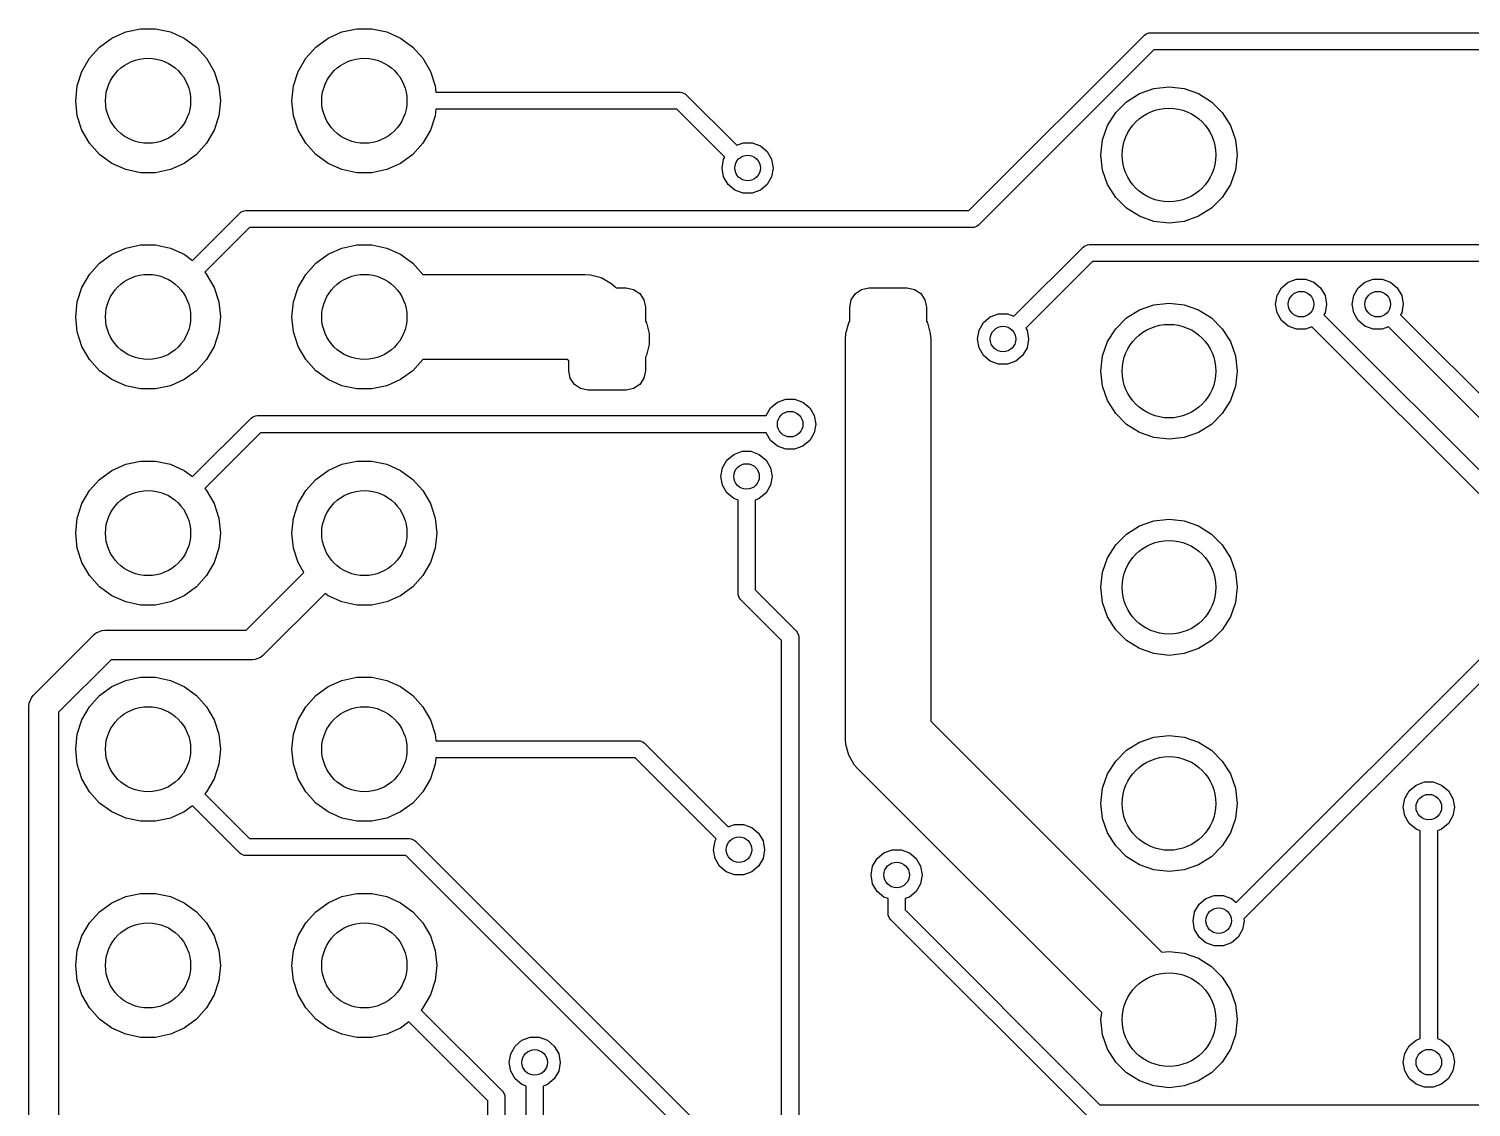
# Model space of a CAD drawing. Extents: x 2.09 to 5.54, y -4.3 to -1.49.
# Drawn here: x 2.089 to 2.756, y -3.21 to -2.711 of the extents above; entities that cross this region are included whole.
import ezdxf

# ---------------------------------------------------------------- set-up
doc = ezdxf.new("R2010")
doc.units = 0
doc.header["$MEASUREMENT"] = 0
doc.layers.add('BLACK', color=7, linetype='CONTINUOUS')

msp = doc.modelspace()

# ---------------------------------------------------------------- linework, layer by layer
at = {"layer": 'BLACK', "linetype": 'CONTINUOUS'}
for p, q in [((2.12736, -2.71511), (2.13375, -2.71227)), ((2.13375, -2.71227), (2.1406, -2.71081)), ((2.1406, -2.71081), (2.14759, -2.71081)), ((2.14759, -2.71081), (2.15444, -2.71227)), ((2.15444, -2.71227), (2.16083, -2.71511)), ((2.22736, -2.71511), (2.23375, -2.71227)), ((2.23375, -2.71227), (2.2406, -2.71081)), ((2.2406, -2.71081), (2.24759, -2.71081)), ((2.24759, -2.71081), (2.25444, -2.71227)), ((2.25444, -2.71227), (2.26083, -2.71511)), ((2.52358, -2.79488), (2.60471, -2.71375)), ((2.60471, -2.71375), (2.60531, -2.71326)), ((2.60531, -2.71326), (2.60572, -2.71309)), ((2.60572, -2.71309), (2.60673, -2.71267)), ((2.60673, -2.71267), (2.60749, -2.7126)), ((2.60749, -2.7126), (2.9712, -2.7126)), ((2.11702, -2.72442), (2.1217, -2.71923)), ((2.1217, -2.71923), (2.12736, -2.71511)), ((2.16083, -2.71511), (2.16649, -2.71923)), ((2.16649, -2.71923), (2.17117, -2.72442)), ((2.21702, -2.72442), (2.2217, -2.71923)), ((2.2217, -2.71923), (2.22736, -2.71511)), ((2.26083, -2.71511), (2.26649, -2.71923)), ((2.26649, -2.71923), (2.27117, -2.72442)), ((2.60913, -2.72047), (2.528, -2.8016)), ((2.97283, -2.72047), (2.60913, -2.72047)), ((2.11352, -2.73048), (2.11702, -2.72442)), ((2.17117, -2.72442), (2.17467, -2.73048)), ((2.21352, -2.73048), (2.21702, -2.72442)), ((2.27117, -2.72442), (2.27467, -2.73048)), ((2.11136, -2.73714), (2.11352, -2.73048)), ((2.17467, -2.73048), (2.17683, -2.73714)), ((2.21136, -2.73714), (2.21352, -2.73048)), ((2.27467, -2.73048), (2.27683, -2.73714)), ((2.11063, -2.74409), (2.11136, -2.73714)), ((2.17683, -2.73714), (2.17756, -2.74409)), ((2.21063, -2.74409), (2.21136, -2.73714)), ((2.27683, -2.73714), (2.27715, -2.74016)), ((2.27715, -2.74016), (2.39016, -2.74016)), ((2.39016, -2.74016), (2.39093, -2.74023)), ((2.39093, -2.74023), (2.39234, -2.74082)), ((2.60244, -2.74079), (2.6091, -2.73846)), ((2.6091, -2.73846), (2.61611, -2.73767)), ((2.61611, -2.73767), (2.62312, -2.73846)), ((2.62312, -2.73846), (2.62978, -2.74079)), ((2.11136, -2.75105), (2.11063, -2.74409)), ((2.17756, -2.74409), (2.17683, -2.75105)), ((2.21136, -2.75105), (2.21063, -2.74409)), ((2.39234, -2.74082), (2.39294, -2.74131)), ((2.39294, -2.74131), (2.41627, -2.76464)), ((2.59149, -2.74953), (2.59647, -2.74454)), ((2.59647, -2.74454), (2.60244, -2.74079)), ((2.62978, -2.74079), (2.63575, -2.74454)), ((2.63575, -2.74454), (2.64073, -2.74953)), ((2.11352, -2.75771), (2.11136, -2.75105)), ((2.17683, -2.75105), (2.17467, -2.75771)), ((2.21352, -2.75771), (2.21136, -2.75105)), ((2.27683, -2.75105), (2.27467, -2.75771)), ((2.27715, -2.74803), (2.27683, -2.75105)), ((2.38853, -2.74803), (2.27715, -2.74803)), ((2.41071, -2.77021), (2.38853, -2.74803)), ((2.58773, -2.7555), (2.59149, -2.74953)), ((2.64073, -2.74953), (2.64449, -2.7555)), ((2.11702, -2.76376), (2.11352, -2.75771)), ((2.17467, -2.75771), (2.17117, -2.76376)), ((2.21702, -2.76376), (2.21352, -2.75771)), ((2.27467, -2.75771), (2.27117, -2.76376)), ((2.5854, -2.76216), (2.58773, -2.7555)), ((2.64449, -2.7555), (2.64682, -2.76216)), ((2.1217, -2.76896), (2.11702, -2.76376)), ((2.17117, -2.76376), (2.16649, -2.76896)), ((2.2217, -2.76896), (2.21702, -2.76376)), ((2.27117, -2.76376), (2.26649, -2.76896)), ((2.41627, -2.76464), (2.41921, -2.76357)), ((2.41921, -2.76357), (2.42331, -2.76357)), ((2.42331, -2.76357), (2.42717, -2.76497)), ((2.42717, -2.76497), (2.43031, -2.7676)), ((2.58461, -2.76917), (2.5854, -2.76216)), ((2.64682, -2.76216), (2.64761, -2.76917)), ((2.12736, -2.77308), (2.1217, -2.76896)), ((2.13375, -2.77592), (2.12736, -2.77308)), ((2.16083, -2.77308), (2.15444, -2.77592)), ((2.16649, -2.76896), (2.16083, -2.77308)), ((2.22736, -2.77308), (2.2217, -2.76896)), ((2.23375, -2.77592), (2.22736, -2.77308)), ((2.26083, -2.77308), (2.25444, -2.77592)), ((2.26649, -2.76896), (2.26083, -2.77308)), ((2.40945, -2.7752), (2.41016, -2.77116)), ((2.41016, -2.77116), (2.41071, -2.77021)), ((2.43031, -2.7676), (2.43236, -2.77116)), ((2.43236, -2.77116), (2.43307, -2.7752)), ((2.5854, -2.77617), (2.58461, -2.76917)), ((2.64761, -2.76917), (2.64682, -2.77617)), ((2.1406, -2.77738), (2.13375, -2.77592)), ((2.14759, -2.77738), (2.1406, -2.77738)), ((2.15444, -2.77592), (2.14759, -2.77738)), ((2.2406, -2.77738), (2.23375, -2.77592)), ((2.24759, -2.77738), (2.2406, -2.77738)), ((2.25444, -2.77592), (2.24759, -2.77738)), ((2.41016, -2.77924), (2.40945, -2.7752)), ((2.41221, -2.78279), (2.41016, -2.77924)), ((2.43236, -2.77924), (2.43031, -2.78279)), ((2.43307, -2.7752), (2.43236, -2.77924)), ((2.58773, -2.78283), (2.5854, -2.77617)), ((2.64682, -2.77617), (2.64449, -2.78283)), ((2.41535, -2.78543), (2.41221, -2.78279)), ((2.41921, -2.78683), (2.41535, -2.78543)), ((2.42331, -2.78683), (2.41921, -2.78683)), ((2.42717, -2.78543), (2.42331, -2.78683)), ((2.43031, -2.78279), (2.42717, -2.78543)), ((2.59149, -2.7888), (2.58773, -2.78283)), ((2.64449, -2.78283), (2.64073, -2.7888)), ((2.59647, -2.79379), (2.59149, -2.7888)), ((2.60244, -2.79754), (2.59647, -2.79379)), ((2.63575, -2.79379), (2.62978, -2.79754)), ((2.64073, -2.7888), (2.63575, -2.79379)), ((2.1647, -2.81792), (2.18659, -2.79603)), ((2.18659, -2.79603), (2.18718, -2.79555)), ((2.18718, -2.79555), (2.1886, -2.79496)), ((2.1886, -2.79496), (2.18937, -2.79488)), ((2.18937, -2.79488), (2.52358, -2.79488)), ((2.6091, -2.79987), (2.60244, -2.79754)), ((2.61611, -2.80066), (2.6091, -2.79987)), ((2.62312, -2.79987), (2.61611, -2.80066)), ((2.62978, -2.79754), (2.62312, -2.79987)), ((2.191, -2.80276), (2.1703, -2.82346)), ((2.52521, -2.80276), (2.191, -2.80276)), ((2.52598, -2.80268), (2.52521, -2.80276)), ((2.5274, -2.80209), (2.52598, -2.80268)), ((2.528, -2.8016), (2.5274, -2.80209)), ((2.12736, -2.81511), (2.13375, -2.81227)), ((2.13375, -2.81227), (2.1406, -2.81081)), ((2.1406, -2.81081), (2.14759, -2.81081)), ((2.14759, -2.81081), (2.15444, -2.81227)), ((2.15444, -2.81227), (2.16083, -2.81511)), ((2.22736, -2.81511), (2.23375, -2.81227)), ((2.23375, -2.81227), (2.2406, -2.81081)), ((2.2406, -2.81081), (2.24759, -2.81081)), ((2.24759, -2.81081), (2.25444, -2.81227)), ((2.25444, -2.81227), (2.26083, -2.81511)), ((2.54436, -2.84377), (2.57635, -2.81178)), ((2.57635, -2.81178), (2.57695, -2.81129)), ((2.57695, -2.81129), (2.57837, -2.81071)), ((2.57837, -2.81071), (2.57913, -2.81063)), ((2.57913, -2.81063), (2.89544, -2.81063)), ((2.64713, -3.11502), (2.94882, -2.81333)), ((2.11702, -2.82442), (2.1217, -2.81923)), ((2.1217, -2.81923), (2.12736, -2.81511)), ((2.16083, -2.81511), (2.1647, -2.81792)), ((2.21702, -2.82442), (2.2217, -2.81923)), ((2.2217, -2.81923), (2.22736, -2.81511)), ((2.26083, -2.81511), (2.26649, -2.81923)), ((2.26649, -2.81923), (2.27115, -2.82441)), ((2.58076, -2.8185), (2.54992, -2.84935)), ((2.89707, -2.8185), (2.58076, -2.8185)), ((2.95554, -2.81774), (2.65069, -3.12259)), ((2.11352, -2.83048), (2.11702, -2.82442)), ((2.1703, -2.82346), (2.17117, -2.82442)), ((2.17117, -2.82442), (2.17467, -2.83048)), ((2.21352, -2.83048), (2.21702, -2.82442)), ((2.27115, -2.82441), (2.34606, -2.82441)), ((2.34606, -2.82441), (2.34863, -2.82458)), ((2.34863, -2.82458), (2.34863, -2.82458)), ((2.34863, -2.82458), (2.3536, -2.82591)), ((2.3536, -2.82591), (2.35805, -2.82848)), ((2.67126, -2.82796), (2.67511, -2.82656)), ((2.67511, -2.82656), (2.67922, -2.82656)), ((2.67922, -2.82656), (2.68307, -2.82796)), ((2.70669, -2.82796), (2.71055, -2.82656)), ((2.71055, -2.82656), (2.71465, -2.82656)), ((2.71465, -2.82656), (2.7185, -2.82796)), ((2.11136, -2.83714), (2.11352, -2.83048)), ((2.17467, -2.83048), (2.17683, -2.83714)), ((2.21136, -2.83714), (2.21352, -2.83048)), ((2.35805, -2.82848), (2.35805, -2.82848)), ((2.35805, -2.82848), (2.35998, -2.83018)), ((2.35998, -2.83018), (2.36052, -2.83071)), ((2.36052, -2.83071), (2.36516, -2.83071)), ((2.36516, -2.83071), (2.36855, -2.83138)), ((2.36855, -2.83138), (2.37142, -2.8333)), ((2.37142, -2.8333), (2.37334, -2.83618)), ((2.46918, -2.83618), (2.4711, -2.8333)), ((2.4711, -2.8333), (2.47397, -2.83138)), ((2.47397, -2.83138), (2.47736, -2.83071)), ((2.47736, -2.83071), (2.49508, -2.83071)), ((2.49508, -2.83071), (2.49847, -2.83138)), ((2.49847, -2.83138), (2.50134, -2.8333)), ((2.50134, -2.8333), (2.50326, -2.83618)), ((2.66607, -2.83415), (2.66812, -2.8306)), ((2.66812, -2.8306), (2.67126, -2.82796)), ((2.68307, -2.82796), (2.68621, -2.8306)), ((2.68621, -2.8306), (2.68826, -2.83415)), ((2.7015, -2.83415), (2.70355, -2.8306)), ((2.70355, -2.8306), (2.70669, -2.82796)), ((2.7185, -2.82796), (2.72165, -2.8306)), ((2.72165, -2.8306), (2.7237, -2.83415)), ((2.11063, -2.84409), (2.11136, -2.83714)), ((2.17683, -2.83714), (2.17756, -2.84409)), ((2.21063, -2.84409), (2.21136, -2.83714)), ((2.37334, -2.83618), (2.37402, -2.83957)), ((2.37402, -2.83957), (2.37402, -2.84598)), ((2.4685, -2.83957), (2.46918, -2.83618)), ((2.4685, -2.84598), (2.4685, -2.83957)), ((2.50326, -2.83618), (2.50394, -2.83957)), ((2.50394, -2.83957), (2.50394, -2.84598)), ((2.60244, -2.84079), (2.6091, -2.83846)), ((2.6091, -2.83846), (2.61611, -2.83767)), ((2.61611, -2.83767), (2.62312, -2.83846)), ((2.62312, -2.83846), (2.62978, -2.84079)), ((2.66535, -2.83819), (2.66607, -2.83415)), ((2.66607, -2.84223), (2.66535, -2.83819)), ((2.68826, -2.83415), (2.68898, -2.83819)), ((2.68898, -2.83819), (2.68826, -2.84223)), ((2.70079, -2.83819), (2.7015, -2.83415)), ((2.7015, -2.84223), (2.70079, -2.83819)), ((2.7237, -2.83415), (2.72441, -2.83819)), ((2.72441, -2.83819), (2.7237, -2.84223)), ((2.11136, -2.85105), (2.11063, -2.84409)), ((2.17756, -2.84409), (2.17683, -2.85105)), ((2.21136, -2.85105), (2.21063, -2.84409)), ((2.37402, -2.84598), (2.37449, -2.8468)), ((2.37449, -2.8468), (2.37582, -2.85176)), ((2.4667, -2.85176), (2.46803, -2.8468)), ((2.46803, -2.8468), (2.4685, -2.84598)), ((2.50394, -2.84598), (2.50441, -2.8468)), ((2.50441, -2.8468), (2.50574, -2.85176)), ((2.52827, -2.85029), (2.53032, -2.84674)), ((2.53032, -2.84674), (2.53346, -2.8441)), ((2.53346, -2.8441), (2.53732, -2.8427)), ((2.53732, -2.8427), (2.54142, -2.8427)), ((2.54142, -2.8427), (2.54436, -2.84377)), ((2.59149, -2.84953), (2.59647, -2.84454)), ((2.59647, -2.84454), (2.60244, -2.84079)), ((2.62978, -2.84079), (2.63575, -2.84454)), ((2.63575, -2.84454), (2.64073, -2.84953)), ((2.66812, -2.84578), (2.66607, -2.84223)), ((2.67126, -2.84842), (2.66812, -2.84578)), ((2.68826, -2.84223), (2.68772, -2.84317)), ((2.68772, -2.84317), (2.76854, -2.92399)), ((2.70355, -2.84578), (2.7015, -2.84223)), ((2.70669, -2.84842), (2.70355, -2.84578)), ((2.7237, -2.84223), (2.72315, -2.84317)), ((2.72315, -2.84317), (2.78943, -2.90945)), ((2.11352, -2.85771), (2.11136, -2.85105)), ((2.17683, -2.85105), (2.17467, -2.85771)), ((2.21352, -2.85771), (2.21136, -2.85105)), ((2.37582, -2.85176), (2.37582, -2.8569)), ((2.46654, -2.85433), (2.4667, -2.85176)), ((2.50574, -2.85176), (2.50591, -2.85433)), ((2.52756, -2.85433), (2.52827, -2.85029)), ((2.54992, -2.84935), (2.55047, -2.85029)), ((2.55047, -2.85029), (2.55118, -2.85433)), ((2.58773, -2.8555), (2.59149, -2.84953)), ((2.64073, -2.84953), (2.64449, -2.8555)), ((2.67511, -2.84982), (2.67126, -2.84842)), ((2.67922, -2.84982), (2.67511, -2.84982)), ((2.68216, -2.84875), (2.67922, -2.84982)), ((2.76404, -2.93063), (2.68216, -2.84875)), ((2.71055, -2.84982), (2.70669, -2.84842)), ((2.71465, -2.84982), (2.71055, -2.84982)), ((2.71759, -2.84875), (2.71465, -2.84982)), ((2.78501, -2.91617), (2.71759, -2.84875)), ((2.11702, -2.86376), (2.11352, -2.85771)), ((2.17467, -2.85771), (2.17117, -2.86376)), ((2.21702, -2.86376), (2.21352, -2.85771)), ((2.37582, -2.8569), (2.37449, -2.86186)), ((2.46654, -3.03928), (2.46654, -2.85433)), ((2.50591, -2.85433), (2.50591, -3.03112)), ((2.52827, -2.85837), (2.52756, -2.85433)), ((2.53032, -2.86192), (2.52827, -2.85837)), ((2.55047, -2.85837), (2.54842, -2.86192)), ((2.55118, -2.85433), (2.55047, -2.85837)), ((2.5854, -2.86216), (2.58773, -2.8555)), ((2.64449, -2.8555), (2.64682, -2.86216)), ((2.1217, -2.86896), (2.11702, -2.86376)), ((2.17117, -2.86376), (2.16649, -2.86896)), ((2.2217, -2.86896), (2.21702, -2.86376)), ((2.27115, -2.86378), (2.26649, -2.86896)), ((2.33791, -2.86378), (2.27115, -2.86378)), ((2.33858, -2.86445), (2.33791, -2.86378)), ((2.33858, -2.86909), (2.33858, -2.86445)), ((2.37449, -2.86186), (2.37402, -2.86268)), ((2.37402, -2.86268), (2.37402, -2.86909)), ((2.53346, -2.86456), (2.53032, -2.86192)), ((2.53732, -2.86596), (2.53346, -2.86456)), ((2.54142, -2.86596), (2.53732, -2.86596)), ((2.54528, -2.86456), (2.54142, -2.86596)), ((2.54842, -2.86192), (2.54528, -2.86456)), ((2.58461, -2.86917), (2.5854, -2.86216)), ((2.64682, -2.86216), (2.64761, -2.86917)), ((2.12736, -2.87308), (2.1217, -2.86896)), ((2.13375, -2.87592), (2.12736, -2.87308)), ((2.16083, -2.87308), (2.15444, -2.87592)), ((2.16649, -2.86896), (2.16083, -2.87308)), ((2.22736, -2.87308), (2.2217, -2.86896)), ((2.23375, -2.87592), (2.22736, -2.87308)), ((2.26083, -2.87308), (2.25444, -2.87592)), ((2.26649, -2.86896), (2.26083, -2.87308)), ((2.33926, -2.87248), (2.33858, -2.86909)), ((2.34118, -2.87536), (2.33926, -2.87248)), ((2.37334, -2.87248), (2.37142, -2.87536)), ((2.37402, -2.86909), (2.37334, -2.87248)), ((2.5854, -2.87617), (2.58461, -2.86917)), ((2.64761, -2.86917), (2.64682, -2.87617)), ((2.1406, -2.87738), (2.13375, -2.87592)), ((2.14759, -2.87738), (2.1406, -2.87738)), ((2.15444, -2.87592), (2.14759, -2.87738)), ((2.2406, -2.87738), (2.23375, -2.87592)), ((2.24759, -2.87738), (2.2406, -2.87738)), ((2.25444, -2.87592), (2.24759, -2.87738)), ((2.34405, -2.87728), (2.34118, -2.87536)), ((2.34744, -2.87795), (2.34405, -2.87728)), ((2.36516, -2.87795), (2.34744, -2.87795)), ((2.36855, -2.87728), (2.36516, -2.87795)), ((2.37142, -2.87536), (2.36855, -2.87728)), ((2.58773, -2.88283), (2.5854, -2.87617)), ((2.64682, -2.87617), (2.64449, -2.88283)), ((2.42985, -2.88966), (2.4319, -2.88611)), ((2.4319, -2.88611), (2.43504, -2.88347)), ((2.43504, -2.88347), (2.43889, -2.88207)), ((2.43889, -2.88207), (2.443, -2.88207)), ((2.443, -2.88207), (2.44685, -2.88347)), ((2.44685, -2.88347), (2.44999, -2.88611)), ((2.44999, -2.88611), (2.45204, -2.88966)), ((2.59149, -2.8888), (2.58773, -2.88283)), ((2.64449, -2.88283), (2.64073, -2.8888)), ((2.1647, -2.91792), (2.1917, -2.89092)), ((2.1917, -2.89092), (2.1923, -2.89043)), ((2.1923, -2.89043), (2.19272, -2.89026)), ((2.19272, -2.89026), (2.19372, -2.88984)), ((2.19372, -2.88984), (2.19449, -2.88976)), ((2.19449, -2.88976), (2.42983, -2.88976)), ((2.42983, -2.88976), (2.42985, -2.88966)), ((2.45204, -2.88966), (2.45276, -2.8937)), ((2.45276, -2.8937), (2.45204, -2.89774)), ((2.59647, -2.89379), (2.59149, -2.8888)), ((2.60244, -2.89754), (2.59647, -2.89379)), ((2.63575, -2.89379), (2.62978, -2.89754)), ((2.64073, -2.8888), (2.63575, -2.89379)), ((2.19612, -2.89764), (2.1703, -2.92346)), ((2.42983, -2.89764), (2.19612, -2.89764)), ((2.42985, -2.89774), (2.42983, -2.89764)), ((2.4319, -2.90129), (2.42985, -2.89774)), ((2.45204, -2.89774), (2.44999, -2.90129)), ((2.6091, -2.89987), (2.60244, -2.89754)), ((2.61611, -2.90066), (2.6091, -2.89987)), ((2.62312, -2.89987), (2.61611, -2.90066)), ((2.62978, -2.89754), (2.62312, -2.89987)), ((2.41488, -2.90767), (2.41873, -2.90627)), ((2.41873, -2.90627), (2.42283, -2.90627)), ((2.42283, -2.90627), (2.42669, -2.90767)), ((2.43504, -2.90393), (2.4319, -2.90129)), ((2.43889, -2.90533), (2.43504, -2.90393)), ((2.443, -2.90533), (2.43889, -2.90533)), ((2.44685, -2.90393), (2.443, -2.90533)), ((2.44999, -2.90129), (2.44685, -2.90393)), ((2.12736, -2.91511), (2.13375, -2.91227)), ((2.13375, -2.91227), (2.1406, -2.91081)), ((2.1406, -2.91081), (2.14759, -2.91081)), ((2.14759, -2.91081), (2.15444, -2.91227)), ((2.15444, -2.91227), (2.16083, -2.91511)), ((2.22736, -2.91511), (2.23375, -2.91227)), ((2.23375, -2.91227), (2.2406, -2.91081)), ((2.2406, -2.91081), (2.24759, -2.91081)), ((2.24759, -2.91081), (2.25444, -2.91227)), ((2.25444, -2.91227), (2.26083, -2.91511)), ((2.40897, -2.9179), (2.40968, -2.91386)), ((2.40968, -2.91386), (2.41173, -2.9103)), ((2.41173, -2.9103), (2.41488, -2.90767)), ((2.42669, -2.90767), (2.42983, -2.9103)), ((2.42983, -2.9103), (2.43188, -2.91386)), ((2.43188, -2.91386), (2.43259, -2.9179)), ((2.11702, -2.92442), (2.1217, -2.91923)), ((2.1217, -2.91923), (2.12736, -2.91511)), ((2.16083, -2.91511), (2.1647, -2.91792)), ((2.21702, -2.92442), (2.2217, -2.91923)), ((2.2217, -2.91923), (2.22736, -2.91511)), ((2.26083, -2.91511), (2.26649, -2.91923)), ((2.26649, -2.91923), (2.27117, -2.92442)), ((2.40968, -2.92194), (2.40897, -2.9179)), ((2.43259, -2.9179), (2.43188, -2.92194)), ((2.11352, -2.93048), (2.11702, -2.92442)), ((2.1703, -2.92346), (2.17117, -2.92442)), ((2.17117, -2.92442), (2.17467, -2.93048)), ((2.21352, -2.93048), (2.21702, -2.92442)), ((2.27117, -2.92442), (2.27467, -2.93048)), ((2.41173, -2.92549), (2.40968, -2.92194)), ((2.41488, -2.92813), (2.41173, -2.92549)), ((2.42983, -2.92549), (2.42669, -2.92813)), ((2.43188, -2.92194), (2.42983, -2.92549)), ((2.11136, -2.93714), (2.11352, -2.93048)), ((2.17467, -2.93048), (2.17683, -2.93714)), ((2.21136, -2.93714), (2.21352, -2.93048)), ((2.27467, -2.93048), (2.27683, -2.93714)), ((2.41684, -2.92884), (2.41488, -2.92813)), ((2.41684, -2.97196), (2.41684, -2.92884)), ((2.42669, -2.92813), (2.42472, -2.92884)), ((2.42472, -2.92884), (2.42472, -2.97033)), ((2.11063, -2.94409), (2.11136, -2.93714)), ((2.17683, -2.93714), (2.17756, -2.94409)), ((2.21063, -2.94409), (2.21136, -2.93714)), ((2.27683, -2.93714), (2.27756, -2.94409)), ((2.60244, -2.94079), (2.6091, -2.93846)), ((2.6091, -2.93846), (2.61611, -2.93767)), ((2.61611, -2.93767), (2.62312, -2.93846)), ((2.62312, -2.93846), (2.62978, -2.94079)), ((2.11136, -2.95105), (2.11063, -2.94409)), ((2.17756, -2.94409), (2.17683, -2.95105)), ((2.21136, -2.95105), (2.21063, -2.94409)), ((2.27756, -2.94409), (2.27683, -2.95105)), ((2.59149, -2.94953), (2.59647, -2.94454)), ((2.59647, -2.94454), (2.60244, -2.94079)), ((2.62978, -2.94079), (2.63575, -2.94454)), ((2.63575, -2.94454), (2.64073, -2.94953)), ((2.11352, -2.95771), (2.11136, -2.95105)), ((2.17683, -2.95105), (2.17467, -2.95771)), ((2.21352, -2.95771), (2.21136, -2.95105)), ((2.27683, -2.95105), (2.27467, -2.95771)), ((2.58773, -2.9555), (2.59149, -2.94953)), ((2.64073, -2.94953), (2.64449, -2.9555)), ((2.11702, -2.96376), (2.11352, -2.95771)), ((2.17467, -2.95771), (2.17117, -2.96376)), ((2.21616, -2.96228), (2.21352, -2.95771)), ((2.27467, -2.95771), (2.27117, -2.96376)), ((2.5854, -2.96216), (2.58773, -2.9555)), ((2.64449, -2.9555), (2.64682, -2.96216)), ((2.1217, -2.96896), (2.11702, -2.96376)), ((2.17117, -2.96376), (2.16649, -2.96896)), ((2.18947, -2.98898), (2.21616, -2.96228)), ((2.27117, -2.96376), (2.26649, -2.96896)), ((2.58461, -2.96917), (2.5854, -2.96216)), ((2.64682, -2.96216), (2.64761, -2.96917)), ((2.12736, -2.97308), (2.1217, -2.96896)), ((2.13375, -2.97592), (2.12736, -2.97308)), ((2.16083, -2.97308), (2.15444, -2.97592)), ((2.16649, -2.96896), (2.16083, -2.97308)), ((2.22591, -2.97202), (2.19719, -3.00074)), ((2.22736, -2.97308), (2.22591, -2.97202)), ((2.23375, -2.97592), (2.22736, -2.97308)), ((2.26083, -2.97308), (2.25444, -2.97592)), ((2.26649, -2.96896), (2.26083, -2.97308)), ((2.41692, -2.97273), (2.41684, -2.97196)), ((2.41751, -2.97415), (2.41692, -2.97273)), ((2.42472, -2.97033), (2.44373, -2.98934)), ((2.5854, -2.97617), (2.58461, -2.96917)), ((2.64761, -2.96917), (2.64682, -2.97617)), ((2.1406, -2.97738), (2.13375, -2.97592)), ((2.14759, -2.97738), (2.1406, -2.97738)), ((2.15444, -2.97592), (2.14759, -2.97738)), ((2.2406, -2.97738), (2.23375, -2.97592)), ((2.24759, -2.97738), (2.2406, -2.97738)), ((2.25444, -2.97592), (2.24759, -2.97738)), ((2.418, -2.97475), (2.41751, -2.97415)), ((2.43701, -2.99376), (2.418, -2.97475)), ((2.58773, -2.98283), (2.5854, -2.97617)), ((2.64682, -2.97617), (2.64449, -2.98283)), ((2.59149, -2.9888), (2.58773, -2.98283)), ((2.64449, -2.98283), (2.64073, -2.9888)), ((2.09099, -3.01925), (2.11925, -2.99099)), ((2.11925, -2.99099), (2.12029, -2.99014)), ((2.12029, -2.99014), (2.12132, -2.98971)), ((2.12029, -2.99014), (2.12029, -2.99014)), ((2.12132, -2.98971), (2.12277, -2.98911)), ((2.12277, -2.98911), (2.12412, -2.98898)), ((2.12277, -2.98911), (2.12277, -2.98911)), ((2.12412, -2.98898), (2.18947, -2.98898)), ((2.43701, -3.394), (2.43701, -2.99376)), ((2.44373, -2.98934), (2.44422, -2.98994)), ((2.44422, -2.98994), (2.44481, -2.99136)), ((2.44481, -2.99136), (2.44488, -2.99213)), ((2.44488, -2.99213), (2.44488, -3.39237)), ((2.59647, -2.99379), (2.59149, -2.9888)), ((2.60244, -2.99754), (2.59647, -2.99379)), ((2.63575, -2.99379), (2.62978, -2.99754)), ((2.64073, -2.9888), (2.63575, -2.99379)), ((2.6091, -2.99987), (2.60244, -2.99754)), ((2.61611, -3.00066), (2.6091, -2.99987)), ((2.62312, -2.99987), (2.61611, -3.00066)), ((2.62978, -2.99754), (2.62312, -2.99987)), ((2.12697, -3.00276), (2.10276, -3.02697)), ((2.19232, -3.00276), (2.12697, -3.00276)), ((2.19367, -3.00262), (2.19232, -3.00276)), ((2.19615, -3.00159), (2.19367, -3.00262)), ((2.19719, -3.00074), (2.19615, -3.00159)), ((2.19615, -3.00159), (2.19615, -3.00159)), ((2.12736, -3.01511), (2.13375, -3.01227)), ((2.13375, -3.01227), (2.1406, -3.01081)), ((2.1406, -3.01081), (2.14759, -3.01081)), ((2.14759, -3.01081), (2.15444, -3.01227)), ((2.15444, -3.01227), (2.16083, -3.01511)), ((2.22736, -3.01511), (2.23375, -3.01227)), ((2.23375, -3.01227), (2.2406, -3.01081)), ((2.2406, -3.01081), (2.24759, -3.01081)), ((2.24759, -3.01081), (2.25444, -3.01227)), ((2.25444, -3.01227), (2.26083, -3.01511)), ((2.08911, -3.02277), (2.09014, -3.02029)), ((2.09014, -3.02029), (2.09099, -3.01925)), ((2.09014, -3.02029), (2.09014, -3.02029)), ((2.11702, -3.02442), (2.1217, -3.01923)), ((2.1217, -3.01923), (2.12736, -3.01511)), ((2.16083, -3.01511), (2.16649, -3.01923)), ((2.16649, -3.01923), (2.17117, -3.02442)), ((2.21702, -3.02442), (2.2217, -3.01923)), ((2.2217, -3.01923), (2.22736, -3.01511)), ((2.26083, -3.01511), (2.26649, -3.01923)), ((2.26649, -3.01923), (2.27117, -3.02442)), ((2.08898, -3.02412), (2.08911, -3.02277)), ((2.08898, -3.26761), (2.08898, -3.02412)), ((2.10276, -3.02697), (2.10276, -3.26476)), ((2.11352, -3.03048), (2.11702, -3.02442)), ((2.17117, -3.02442), (2.17467, -3.03048)), ((2.21352, -3.03048), (2.21702, -3.02442)), ((2.27117, -3.02442), (2.27467, -3.03048)), ((2.11136, -3.03714), (2.11352, -3.03048)), ((2.17467, -3.03048), (2.17683, -3.03714)), ((2.21136, -3.03714), (2.21352, -3.03048)), ((2.27467, -3.03048), (2.27683, -3.03714)), ((2.50591, -3.03112), (2.61282, -3.13804)), ((2.11063, -3.04409), (2.11136, -3.03714)), ((2.17683, -3.03714), (2.17756, -3.04409)), ((2.21063, -3.04409), (2.21136, -3.03714)), ((2.27683, -3.03714), (2.27715, -3.04016)), ((2.27715, -3.04016), (2.37087, -3.04016)), ((2.37087, -3.04016), (2.37163, -3.04023)), ((2.37163, -3.04023), (2.37305, -3.04082)), ((2.4667, -3.04184), (2.46654, -3.03928)), ((2.60244, -3.04079), (2.6091, -3.03846)), ((2.6091, -3.03846), (2.61611, -3.03767)), ((2.61611, -3.03767), (2.62312, -3.03846)), ((2.62312, -3.03846), (2.62978, -3.04079)), ((2.11136, -3.05105), (2.11063, -3.04409)), ((2.17756, -3.04409), (2.17683, -3.05105)), ((2.21136, -3.05105), (2.21063, -3.04409)), ((2.37305, -3.04082), (2.37365, -3.04131)), ((2.37365, -3.04131), (2.41233, -3.07999)), ((2.46803, -3.04681), (2.4667, -3.04184)), ((2.4667, -3.04184), (2.4667, -3.04184)), ((2.4706, -3.05126), (2.46803, -3.04681)), ((2.59149, -3.04953), (2.59647, -3.04454)), ((2.59647, -3.04454), (2.60244, -3.04079)), ((2.62978, -3.04079), (2.63575, -3.04454)), ((2.63575, -3.04454), (2.64073, -3.04953)), ((2.11352, -3.05771), (2.11136, -3.05105)), ((2.17683, -3.05105), (2.17467, -3.05771)), ((2.21352, -3.05771), (2.21136, -3.05105)), ((2.27683, -3.05105), (2.27467, -3.05771)), ((2.27715, -3.04803), (2.27683, -3.05105)), ((2.36924, -3.04803), (2.27715, -3.04803)), ((2.40677, -3.08557), (2.36924, -3.04803)), ((2.4723, -3.0532), (2.4706, -3.05126)), ((2.4706, -3.05126), (2.4706, -3.05126)), ((2.58498, -3.16588), (2.4723, -3.0532)), ((2.58773, -3.0555), (2.59149, -3.04953)), ((2.64073, -3.04953), (2.64449, -3.0555)), ((2.11702, -3.06376), (2.11352, -3.05771)), ((2.17467, -3.05771), (2.17117, -3.06376)), ((2.21702, -3.06376), (2.21352, -3.05771)), ((2.27467, -3.05771), (2.27117, -3.06376)), ((2.5854, -3.06216), (2.58773, -3.0555)), ((2.64449, -3.0555), (2.64682, -3.06216)), ((2.72717, -3.06327), (2.73031, -3.06064)), ((2.73031, -3.06064), (2.73417, -3.05923)), ((2.73417, -3.05923), (2.73827, -3.05923)), ((2.73827, -3.05923), (2.74213, -3.06064)), ((2.74213, -3.06064), (2.74527, -3.06327)), ((2.1217, -3.06896), (2.11702, -3.06376)), ((2.17117, -3.06376), (2.1703, -3.06473)), ((2.1703, -3.06473), (2.191, -3.08543)), ((2.2217, -3.06896), (2.21702, -3.06376)), ((2.27117, -3.06376), (2.26649, -3.06896)), ((2.58461, -3.06917), (2.5854, -3.06216)), ((2.64682, -3.06216), (2.64761, -3.06917)), ((2.72441, -3.07087), (2.72512, -3.06683)), ((2.72512, -3.06683), (2.72717, -3.06327)), ((2.74527, -3.06327), (2.74732, -3.06683)), ((2.74732, -3.06683), (2.74803, -3.07087)), ((2.12736, -3.07308), (2.1217, -3.06896)), ((2.13375, -3.07592), (2.12736, -3.07308)), ((2.16083, -3.07308), (2.15444, -3.07592)), ((2.1647, -3.07026), (2.16083, -3.07308)), ((2.18659, -3.09215), (2.1647, -3.07026)), ((2.22736, -3.07308), (2.2217, -3.06896)), ((2.23375, -3.07592), (2.22736, -3.07308)), ((2.26083, -3.07308), (2.25444, -3.07592)), ((2.26649, -3.06896), (2.26083, -3.07308)), ((2.5854, -3.07617), (2.58461, -3.06917)), ((2.64761, -3.06917), (2.64682, -3.07617)), ((2.72512, -3.07491), (2.72441, -3.07087)), ((2.74803, -3.07087), (2.74732, -3.07491)), ((2.1406, -3.07738), (2.13375, -3.07592)), ((2.14759, -3.07738), (2.1406, -3.07738)), ((2.15444, -3.07592), (2.14759, -3.07738)), ((2.2406, -3.07738), (2.23375, -3.07592)), ((2.24759, -3.07738), (2.2406, -3.07738)), ((2.25444, -3.07592), (2.24759, -3.07738)), ((2.41233, -3.07999), (2.41527, -3.07892)), ((2.41527, -3.07892), (2.41937, -3.07892)), ((2.41937, -3.07892), (2.42323, -3.08032)), ((2.42323, -3.08032), (2.42637, -3.08296)), ((2.58773, -3.08283), (2.5854, -3.07617)), ((2.64682, -3.07617), (2.64449, -3.08283)), ((2.72717, -3.07846), (2.72512, -3.07491)), ((2.73031, -3.08109), (2.72717, -3.07846)), ((2.74527, -3.07846), (2.74213, -3.08109)), ((2.74732, -3.07491), (2.74527, -3.07846)), ((2.191, -3.08543), (2.26496, -3.08543)), ((2.26496, -3.08543), (2.26573, -3.08551)), ((2.26573, -3.08551), (2.26715, -3.0861)), ((2.26715, -3.0861), (2.26774, -3.08659)), ((2.26774, -3.08659), (2.42798, -3.24682)), ((2.40551, -3.09055), (2.40622, -3.08651)), ((2.40622, -3.08651), (2.40677, -3.08557)), ((2.42637, -3.08296), (2.42842, -3.08651)), ((2.42842, -3.08651), (2.42913, -3.09055)), ((2.59149, -3.0888), (2.58773, -3.08283)), ((2.64449, -3.08283), (2.64073, -3.0888)), ((2.73228, -3.08181), (2.73031, -3.08109)), ((2.73228, -3.12992), (2.73228, -3.08181)), ((2.74213, -3.08109), (2.74016, -3.08181)), ((2.74016, -3.08181), (2.74016, -3.12992)), ((2.18718, -3.09264), (2.18659, -3.09215)), ((2.1886, -3.09323), (2.18718, -3.09264)), ((2.18937, -3.09331), (2.1886, -3.09323)), ((2.26333, -3.09331), (2.18937, -3.09331)), ((2.42126, -3.25124), (2.26333, -3.09331)), ((2.40622, -3.09459), (2.40551, -3.09055)), ((2.42913, -3.09055), (2.42842, -3.09459)), ((2.48111, -3.09464), (2.48425, -3.09201)), ((2.48425, -3.09201), (2.48811, -3.0906)), ((2.48811, -3.0906), (2.49221, -3.0906)), ((2.49221, -3.0906), (2.49606, -3.09201)), ((2.49606, -3.09201), (2.49921, -3.09464)), ((2.59647, -3.09379), (2.59149, -3.0888)), ((2.60244, -3.09754), (2.59647, -3.09379)), ((2.63575, -3.09379), (2.62978, -3.09754)), ((2.64073, -3.0888), (2.63575, -3.09379)), ((2.40828, -3.09814), (2.40622, -3.09459)), ((2.41142, -3.10078), (2.40828, -3.09814)), ((2.42637, -3.09814), (2.42323, -3.10078)), ((2.42842, -3.09459), (2.42637, -3.09814)), ((2.47835, -3.10224), (2.47906, -3.0982)), ((2.47906, -3.0982), (2.48111, -3.09464)), ((2.49921, -3.09464), (2.50126, -3.0982)), ((2.50126, -3.0982), (2.50197, -3.10224)), ((2.6091, -3.09987), (2.60244, -3.09754)), ((2.61611, -3.10066), (2.6091, -3.09987)), ((2.62312, -3.09987), (2.61611, -3.10066)), ((2.62978, -3.09754), (2.62312, -3.09987)), ((2.41527, -3.10218), (2.41142, -3.10078)), ((2.41937, -3.10218), (2.41527, -3.10218)), ((2.42323, -3.10078), (2.41937, -3.10218)), ((2.47906, -3.10628), (2.47835, -3.10224)), ((2.48111, -3.10983), (2.47906, -3.10628)), ((2.50126, -3.10628), (2.49921, -3.10983)), ((2.50197, -3.10224), (2.50126, -3.10628)), ((2.12736, -3.11511), (2.13375, -3.11227)), ((2.13375, -3.11227), (2.1406, -3.11081)), ((2.1406, -3.11081), (2.14759, -3.11081)), ((2.14759, -3.11081), (2.15444, -3.11227)), ((2.15444, -3.11227), (2.16083, -3.11511)), ((2.22736, -3.11511), (2.23375, -3.11227)), ((2.23375, -3.11227), (2.2406, -3.11081)), ((2.2406, -3.11081), (2.24759, -3.11081)), ((2.24759, -3.11081), (2.25444, -3.11227)), ((2.25444, -3.11227), (2.26083, -3.11511)), ((2.48425, -3.11246), (2.48111, -3.10983)), ((2.48622, -3.11318), (2.48425, -3.11246)), ((2.48622, -3.12008), (2.48622, -3.11318)), ((2.49606, -3.11246), (2.49409, -3.11318)), ((2.49409, -3.11318), (2.49409, -3.11845)), ((2.49921, -3.10983), (2.49606, -3.11246)), ((2.62998, -3.11581), (2.63312, -3.11317)), ((2.63312, -3.11317), (2.63697, -3.11177)), ((2.63697, -3.11177), (2.64108, -3.11177)), ((2.64108, -3.11177), (2.64493, -3.11317)), ((2.64493, -3.11317), (2.64713, -3.11502)), ((2.11702, -3.12442), (2.1217, -3.11923)), ((2.1217, -3.11923), (2.12736, -3.11511)), ((2.16083, -3.11511), (2.16649, -3.11923)), ((2.16649, -3.11923), (2.17117, -3.12442)), ((2.21702, -3.12442), (2.2217, -3.11923)), ((2.2217, -3.11923), (2.22736, -3.11511)), ((2.26083, -3.11511), (2.26649, -3.11923)), ((2.26649, -3.11923), (2.27117, -3.12442)), ((2.4863, -3.12085), (2.48622, -3.12008)), ((2.49409, -3.11845), (2.58418, -3.20854)), ((2.62721, -3.1234), (2.62793, -3.11936)), ((2.62793, -3.11936), (2.62998, -3.11581)), ((2.11352, -3.13048), (2.11702, -3.12442)), ((2.17117, -3.12442), (2.17467, -3.13048)), ((2.21352, -3.13048), (2.21702, -3.12442)), ((2.27117, -3.12442), (2.27467, -3.13048)), ((2.48688, -3.12227), (2.4863, -3.12085)), ((2.48737, -3.12286), (2.48688, -3.12227)), ((2.57977, -3.21526), (2.48737, -3.12286)), ((2.62793, -3.12744), (2.62721, -3.1234)), ((2.65084, -3.1234), (2.65012, -3.12744)), ((2.65069, -3.12259), (2.65084, -3.1234)), ((2.11136, -3.13714), (2.11352, -3.13048)), ((2.17467, -3.13048), (2.17683, -3.13714)), ((2.21136, -3.13714), (2.21352, -3.13048)), ((2.27467, -3.13048), (2.27683, -3.13714)), ((2.62998, -3.13099), (2.62793, -3.12744)), ((2.63312, -3.13363), (2.62998, -3.13099)), ((2.63697, -3.13503), (2.63312, -3.13363)), ((2.64493, -3.13363), (2.64108, -3.13503)), ((2.64807, -3.13099), (2.64493, -3.13363)), ((2.65012, -3.12744), (2.64807, -3.13099)), ((2.73228, -3.17791), (2.73228, -3.12992)), ((2.74016, -3.12992), (2.74016, -3.17791)), ((2.11063, -3.14409), (2.11136, -3.13714)), ((2.17683, -3.13714), (2.17756, -3.14409)), ((2.21063, -3.14409), (2.21136, -3.13714)), ((2.27683, -3.13714), (2.27756, -3.14409)), ((2.61282, -3.13804), (2.61611, -3.13767)), ((2.61611, -3.13767), (2.62312, -3.13846)), ((2.62312, -3.13846), (2.62978, -3.14079)), ((2.64108, -3.13503), (2.63697, -3.13503)), ((2.11136, -3.15105), (2.11063, -3.14409)), ((2.17756, -3.14409), (2.17683, -3.15105)), ((2.21136, -3.15105), (2.21063, -3.14409)), ((2.27756, -3.14409), (2.27683, -3.15105)), ((2.62978, -3.14079), (2.63575, -3.14454)), ((2.63575, -3.14454), (2.64073, -3.14953)), ((2.11352, -3.15771), (2.11136, -3.15105)), ((2.17683, -3.15105), (2.17467, -3.15771)), ((2.21352, -3.15771), (2.21136, -3.15105)), ((2.27683, -3.15105), (2.27467, -3.15771)), ((2.64073, -3.14953), (2.64449, -3.1555)), ((2.11702, -3.16376), (2.11352, -3.15771)), ((2.17467, -3.15771), (2.17117, -3.16376)), ((2.21702, -3.16376), (2.21352, -3.15771)), ((2.27467, -3.15771), (2.27117, -3.16376)), ((2.64449, -3.1555), (2.64682, -3.16216)), ((2.1217, -3.16896), (2.11702, -3.16376)), ((2.17117, -3.16376), (2.16649, -3.16896)), ((2.2217, -3.16896), (2.21702, -3.16376)), ((2.27117, -3.16376), (2.2703, -3.16473)), ((2.2703, -3.16473), (2.3079, -3.20233)), ((2.58461, -3.16917), (2.58498, -3.16588)), ((2.64682, -3.16216), (2.64761, -3.16917)), ((2.12736, -3.17308), (2.1217, -3.16896)), ((2.13375, -3.17592), (2.12736, -3.17308)), ((2.16083, -3.17308), (2.15444, -3.17592)), ((2.16649, -3.16896), (2.16083, -3.17308)), ((2.22736, -3.17308), (2.2217, -3.16896)), ((2.23375, -3.17592), (2.22736, -3.17308)), ((2.26083, -3.17308), (2.25444, -3.17592)), ((2.2647, -3.17026), (2.26083, -3.17308)), ((2.30118, -3.20675), (2.2647, -3.17026)), ((2.5854, -3.17617), (2.58461, -3.16917)), ((2.64761, -3.16917), (2.64682, -3.17617)), ((2.1406, -3.17738), (2.13375, -3.17592)), ((2.14759, -3.17738), (2.1406, -3.17738)), ((2.15444, -3.17592), (2.14759, -3.17738)), ((2.2406, -3.17738), (2.23375, -3.17592)), ((2.24759, -3.17738), (2.2406, -3.17738)), ((2.25444, -3.17592), (2.24759, -3.17738)), ((2.31379, -3.18138), (2.31693, -3.17875)), ((2.31693, -3.17875), (2.32078, -3.17734)), ((2.32078, -3.17734), (2.32489, -3.17734)), ((2.32489, -3.17734), (2.32874, -3.17875)), ((2.32874, -3.17875), (2.33188, -3.18138)), ((2.58773, -3.18283), (2.5854, -3.17617)), ((2.64682, -3.17617), (2.64449, -3.18283)), ((2.72717, -3.18126), (2.73031, -3.17862)), ((2.73031, -3.17862), (2.73228, -3.17791)), ((2.74016, -3.17791), (2.74213, -3.17862)), ((2.74213, -3.17862), (2.74527, -3.18126)), ((2.31102, -3.18898), (2.31174, -3.18494)), ((2.31174, -3.18494), (2.31379, -3.18138)), ((2.33188, -3.18138), (2.33393, -3.18494)), ((2.33393, -3.18494), (2.33465, -3.18898)), ((2.59149, -3.1888), (2.58773, -3.18283)), ((2.64449, -3.18283), (2.64073, -3.1888)), ((2.72441, -3.18885), (2.72512, -3.18481)), ((2.72512, -3.18481), (2.72717, -3.18126)), ((2.74527, -3.18126), (2.74732, -3.18481)), ((2.74732, -3.18481), (2.74803, -3.18885)), ((2.31174, -3.19302), (2.31102, -3.18898)), ((2.31379, -3.19657), (2.31174, -3.19302)), ((2.33393, -3.19302), (2.33188, -3.19657)), ((2.33465, -3.18898), (2.33393, -3.19302)), ((2.59647, -3.19379), (2.59149, -3.1888)), ((2.60244, -3.19754), (2.59647, -3.19379)), ((2.63575, -3.19379), (2.62978, -3.19754)), ((2.64073, -3.1888), (2.63575, -3.19379)), ((2.72512, -3.19289), (2.72441, -3.18885)), ((2.72717, -3.19644), (2.72512, -3.19289)), ((2.74732, -3.19289), (2.74527, -3.19644)), ((2.74803, -3.18885), (2.74732, -3.19289)), ((2.31693, -3.19921), (2.31379, -3.19657)), ((2.3189, -3.19992), (2.31693, -3.19921)), ((2.3189, -3.24803), (2.3189, -3.19992)), ((2.32874, -3.19921), (2.32677, -3.19992)), ((2.32677, -3.19992), (2.32677, -3.24803)), ((2.33188, -3.19657), (2.32874, -3.19921)), ((2.6091, -3.19987), (2.60244, -3.19754)), ((2.61611, -3.20066), (2.6091, -3.19987)), ((2.62312, -3.19987), (2.61611, -3.20066)), ((2.62978, -3.19754), (2.62312, -3.19987)), ((2.73031, -3.19908), (2.72717, -3.19644)), ((2.73417, -3.20048), (2.73031, -3.19908)), ((2.73827, -3.20048), (2.73417, -3.20048)), ((2.74213, -3.19908), (2.73827, -3.20048)), ((2.74527, -3.19644), (2.74213, -3.19908)), ((2.30118, -3.55817), (2.30118, -3.20675)), ((2.3079, -3.20233), (2.30839, -3.20293)), ((2.30839, -3.20293), (2.30898, -3.20435)), ((2.30898, -3.20435), (2.30906, -3.20512)), ((2.30906, -3.20512), (2.30906, -3.55654)), ((2.58418, -3.20854), (3.01562, -3.20854))]:
    msp.add_line(p, q, dxfattribs=at)
at = {"layer": 'BLACK'}
for centre, radius in [((2.14409, -2.74409), 0.01969), ((2.24409, -2.74409), 0.01969), ((2.61611, -2.76917), 0.02165), ((2.42126, -2.7752), 0.00591), ((2.14409, -2.84409), 0.01969), ((2.24409, -2.84409), 0.01969), ((2.67717, -2.83819), 0.00591), ((2.7126, -2.83819), 0.00591), ((2.53937, -2.85433), 0.00591), ((2.61611, -2.86917), 0.02165), ((2.44094, -2.8937), 0.00591), ((2.42078, -2.9179), 0.00591), ((2.14409, -2.94409), 0.01969), ((2.24409, -2.94409), 0.01969), ((2.61611, -2.96917), 0.02165), ((2.14409, -3.04409), 0.01969), ((2.24409, -3.04409), 0.01969), ((2.61611, -3.06917), 0.02165), ((2.73622, -3.07087), 0.00591), ((2.41732, -3.09055), 0.00591), ((2.49016, -3.10224), 0.00591), ((2.63903, -3.1234), 0.00591), ((2.14409, -3.14409), 0.01969), ((2.24409, -3.14409), 0.01969), ((2.61611, -3.16917), 0.02165), ((2.32283, -3.18898), 0.00591), ((2.73622, -3.18885), 0.00591)]:
    msp.add_circle(centre, radius, dxfattribs=at)

doc.saveas('drawing.dxf')
